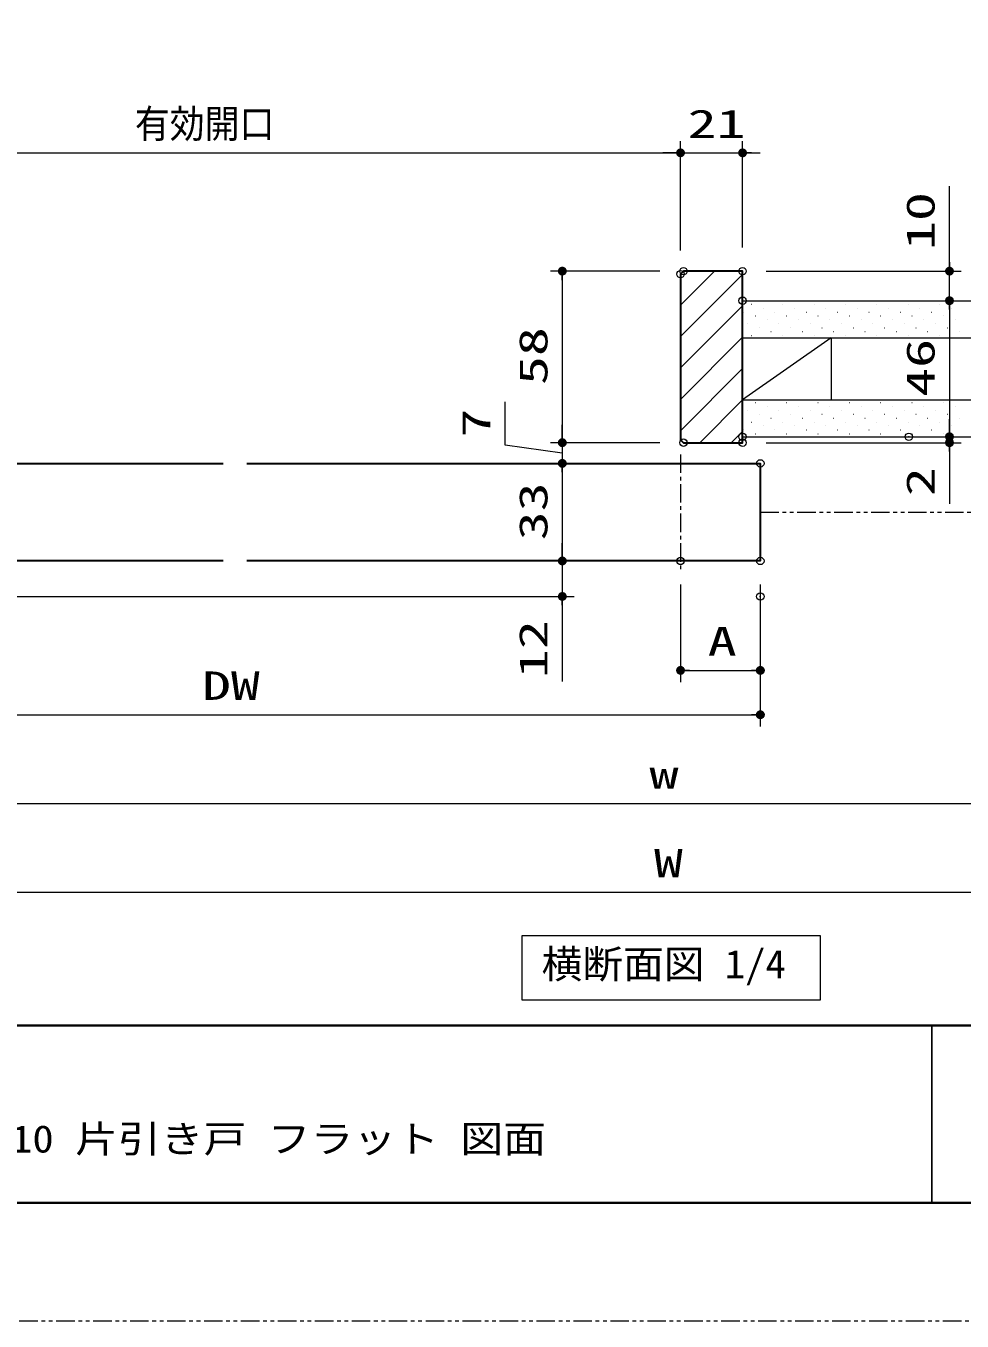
# Model space of a CAD drawing. Units: millimetres, scale not verified. Extents: x -1306 to 1306, y -607 to 607.
# Drawn here: x -579.5 to -262.7, y -594 to -156.1 of the extents above; entities that cross this region are included whole.
import ezdxf
from ezdxf.enums import TextEntityAlignment as Align

# ---------------------------------------------------------------- set-up
doc = ezdxf.new("R2010")
doc.units = ezdxf.units.MM
doc.header["$LTSCALE"] = 5
doc.header["$PDMODE"] = 32
doc.header["$PDSIZE"] = 2.5
doc.linetypes.add('USER1', pattern=[2.5, 1.25, -0.25, 0.25, -0.25, 0.25, -0.25])
doc.linetypes.add('USER3', pattern=[2, 1.25, -0.25, 0.25, -0.25])
for name, color, linetype, lineweight in [('0-1_線(黄)', 2, 'Continuous', 15), ('0-3_陰線', 4, 'USER1', 9), ('0-8_二点鎖線', 4, 'USER1', 9), ('0-C_中心線', 3, 'USER3', 9), ('0-D_線(白)', 7, 'Continuous', 30), ('1-1_寸法線', 3, 'Continuous', 13), ('1-2_ハッチング', 6, 'Continuous', 9), ('1-4_DEFPOINTS', 7, 'Continuous', 5), ('1-5_0', 3, 'Continuous', 25), ('1-7_図面枠', 7, 'Continuous', 35)]:
    doc.layers.add(name, color=color, linetype=linetype, lineweight=lineweight)
doc.styles.add('ＭＳ ゴシック', font='')
doc.styles.get('ＭＳ ゴシック').set_extended_font_data('MS Gothic')

# ---------------------------------------------------------------- blocks, each defined once
blk = doc.blocks.new('_DOT')
at = {"layer": '1-5_0'}
blk.add_line((-2.5, 0), (-5, 0), dxfattribs=at)
for points in [[(0, 0), (-2.5, 0), (-2.48, 0.313)], [(0, 0), (-2.48, -0.313), (-2.5, 0)], [(0, 0), (-2.48, 0.313), (-2.421, 0.622)], [(0, 0), (-2.421, -0.622), (-2.48, -0.313)], [(0, 0), (-2.421, 0.622), (-2.324, 0.92)], [(0, 0), (-2.324, -0.92), (-2.421, -0.622)], [(0, 0), (-2.324, 0.92), (-2.191, 1.204)], [(0, 0), (-2.191, -1.204), (-2.324, -0.92)], [(0, 0), (-2.191, 1.204), (-2.023, 1.469)], [(0, 0), (-2.023, -1.469), (-2.191, -1.204)], [(0, 0), (-2.023, 1.469), (-1.822, 1.711)], [(0, 0), (-1.822, -1.711), (-2.023, -1.469)], [(0, 0), (-1.822, 1.711), (-1.594, 1.926)], [(0, 0), (-1.594, -1.926), (-1.822, -1.711)], [(0, 0), (-1.594, 1.926), (-1.34, 2.111)], [(0, 0), (-1.34, -2.111), (-1.594, -1.926)], [(0, 0), (-1.34, 2.111), (-1.064, 2.262)], [(0, 0), (-1.064, -2.262), (-1.34, -2.111)], [(0, 0), (-1.064, 2.262), (-0.773, 2.378)], [(0, 0), (-0.773, -2.378), (-1.064, -2.262)], [(0, 0), (-0.773, 2.378), (-0.468, 2.456)], [(0, 0), (-0.468, -2.456), (-0.773, -2.378)], [(0, 0), (-0.468, 2.456), (-0.157, 2.495)], [(0, 0), (-0.157, -2.495), (-0.468, -2.456)], [(0, 0), (-0.157, 2.495), (0.157, 2.495)], [(0, 0), (0.157, -2.495), (-0.157, -2.495)], [(0, 0), (0.157, 2.495), (0.468, 2.456)], [(0, 0), (0.468, 2.456), (0.773, 2.378)], [(0, 0), (0.773, 2.378), (1.064, 2.262)], [(0, 0), (1.064, 2.262), (1.34, 2.111)], [(0, 0), (1.34, 2.111), (1.594, 1.926)], [(0, 0), (1.594, 1.926), (1.822, 1.711)], [(0, 0), (1.822, 1.711), (2.023, 1.469)], [(0, 0), (2.023, 1.469), (2.191, 1.204)], [(0, 0), (2.191, 1.204), (2.324, 0.92)], [(0, 0), (2.324, 0.92), (2.421, 0.622)], [(0, 0), (2.421, 0.622), (2.48, 0.313)], [(0, 0), (2.48, 0.313), (2.5, 0)], [(0, 0), (0.468, -2.456), (0.157, -2.495)], [(0, 0), (0.773, -2.378), (0.468, -2.456)], [(0, 0), (1.064, -2.262), (0.773, -2.378)], [(0, 0), (1.34, -2.111), (1.064, -2.262)], [(0, 0), (1.594, -1.926), (1.34, -2.111)], [(0, 0), (1.822, -1.711), (1.594, -1.926)], [(0, 0), (2.023, -1.469), (1.822, -1.711)], [(0, 0), (2.191, -1.204), (2.023, -1.469)], [(0, 0), (2.324, -0.92), (2.191, -1.204)], [(0, 0), (2.421, -0.622), (2.324, -0.92)], [(0, 0), (2.48, -0.313), (2.421, -0.622)], [(0, 0), (2.5, 0), (2.48, -0.313)]]:
    blk.add_solid(points, dxfattribs=at)

msp = doc.modelspace()

# ---------------------------------------------------------------- linework, layer by layer
at = {"layer": '0-1_線(黄)'}
for p, q in [((-336.991, -248.975), (-182.018, -248.975)), ((-306.991, -261.475), (-336.991, -282.475)), ((-336.991, -261.475), (-182.018, -261.475)), ((-306.991, -261.475), (-306.991, -282.475)), ((-336.991, -282.475), (-182.018, -282.475)), ((-336.991, -294.975), (-182.018, -294.975))]:
    msp.add_line(p, q, dxfattribs=at)
msp.add_lwpolyline([(-411.525, -463.6), (-310.779, -463.6), (-310.779, -485.435), (-411.525, -485.435)], close=True, dxfattribs=at)
at = {"layer": '0-3_陰線'}
msp.add_line((387.036, -594), (-1292.964, -594), dxfattribs=at)
at = {"layer": '0-8_二点鎖線'}
msp.add_line((-330.991, -320.475), (-182.018, -320.475), dxfattribs=at)
at = {"layer": '0-C_中心線'}
msp.add_line((-357.991, -300.975), (-357.991, -340.975), dxfattribs=at)
at = {"layer": '0-D_線(白)'}
for p, q in [((-356.991, -238.975), (-357.991, -239.975)), ((-357.991, -239.975), (-357.991, -295.975)), ((-357.991, -295.975), (-356.991, -296.975)), ((-356.991, -296.975), (-336.991, -296.975)), ((-336.991, -294.975), (-336.941, -294.975)), ((-686.468, -303.975), (-512.73, -303.975)), ((-504.73, -303.975), (-330.991, -303.975)), ((-512.73, -336.975), (-686.468, -336.975))]:
    msp.add_line(p, q, dxfattribs=at)
for points in [[(-336.991, -296.975), (-336.991, -238.975), (-356.991, -238.975)], [(-330.991, -303.975), (-330.991, -336.975), (-504.73, -336.975)]]:
    msp.add_lwpolyline(points, dxfattribs=at)
at = {"layer": '1-1_寸法線'}
for p, q in [((-357.991, -231.975), (-357.991, -194.975)), ((-357.991, -231.975), (-357.991, -194.975)), ((-336.991, -230.975), (-336.991, -194.975)), ((-679.468, -198.975), (-360.991, -198.975)), ((-360.991, -198.975), (-363.991, -198.975)), ((-357.991, -198.975), (-336.991, -198.975)), ((-333.991, -198.975), (-330.991, -198.975)), ((-266.991, -235.975), (-266.991, -210.213)), ((-364.991, -238.975), (-401.991, -238.975)), ((-328.991, -238.975), (-262.991, -238.975)), ((-266.991, -248.975), (-266.991, -238.975)), ((-397.991, -241.975), (-397.991, -293.975)), ((-328.991, -248.975), (-262.991, -248.975)), ((-274.991, -248.975), (-270.991, -248.975)), ((-266.991, -251.975), (-266.991, -254.975)), ((-266.991, -251.975), (-266.991, -291.975)), ((-266.991, -291.975), (-266.991, -288.975)), ((-397.991, -293.975), (-397.991, -290.975)), ((-364.991, -296.975), (-401.991, -296.975)), ((-364.991, -296.975), (-401.991, -296.975)), ((-397.991, -296.975), (-397.991, -303.975)), ((-397.991, -296.975), (-397.991, -303.975)), ((-328.991, -294.975), (-262.991, -294.975)), ((-328.991, -296.975), (-262.991, -296.975)), ((-272.754, -294.975), (-262.991, -294.975)), ((-266.991, -294.975), (-266.991, -296.975)), ((-266.991, -299.975), (-266.991, -317.642)), ((-338.991, -303.975), (-401.991, -303.975)), ((-338.991, -303.975), (-401.991, -303.975)), ((-397.991, -306.975), (-397.991, -309.975)), ((-397.991, -306.975), (-397.991, -333.975)), ((-397.991, -333.975), (-397.991, -330.975)), ((-405.991, -336.975), (-401.991, -336.975)), ((-338.991, -336.975), (-401.991, -336.975)), ((-397.991, -336.975), (-397.991, -348.975)), ((-357.991, -344.975), (-357.991, -377.975)), ((-330.991, -344.975), (-330.991, -377.975)), ((-678.468, -348.975), (-393.991, -348.975)), ((-397.991, -351.975), (-397.991, -377.737)), ((-330.991, -356.975), (-330.991, -392.975)), ((-354.991, -373.975), (-333.991, -373.975)), ((-683.468, -388.975), (-333.991, -388.975)), ((-683.468, -418.975), (-43.046, -418.975)), ((-700.468, -448.975), (-22.046, -448.975))]:
    msp.add_line(p, q, dxfattribs=at)
msp.add_lwpolyline([(-397.991, -300.475), (-417.317, -297.796), (-417.317, -283.129)], dxfattribs=at)
at = {"layer": '1-2_ハッチング'}
for p, q in [((-357.991, -250.509), (-346.458, -238.975)), ((-357.991, -261.115), (-336.991, -240.115)), ((-357.991, -271.722), (-336.991, -250.722)), ((-336.686, -252.795), (-336.636, -252.795)), ((-334.034, -250.144), (-333.984, -250.144)), ((-330.057, -251.47), (-330.007, -251.47)), ((-326.079, -252.795), (-326.029, -252.795)), ((-323.428, -250.144), (-323.378, -250.144)), ((-319.45, -251.47), (-319.4, -251.47)), ((-315.473, -252.795), (-315.423, -252.795)), ((-312.821, -250.144), (-312.771, -250.144)), ((-308.844, -251.47), (-308.794, -251.47)), ((-304.866, -252.795), (-304.816, -252.795)), ((-302.215, -250.144), (-302.165, -250.144)), ((-298.237, -251.47), (-298.187, -251.47)), ((-294.26, -252.795), (-294.21, -252.795)), ((-291.608, -250.144), (-291.558, -250.144)), ((-287.63, -251.47), (-287.58, -251.47)), ((-283.653, -252.795), (-283.603, -252.795)), ((-281.001, -250.144), (-280.951, -250.144)), ((-277.024, -251.47), (-276.974, -251.47)), ((-273.046, -252.795), (-272.996, -252.795)), ((-270.395, -250.144), (-270.345, -250.144)), ((-266.417, -251.47), (-266.367, -251.47)), ((-335.36, -256.773), (-335.31, -256.773)), ((-332.709, -254.121), (-332.659, -254.121)), ((-331.383, -258.099), (-331.333, -258.099)), ((-328.731, -255.447), (-328.681, -255.447)), ((-324.754, -256.773), (-324.704, -256.773)), ((-322.102, -254.121), (-322.052, -254.121)), ((-320.776, -258.099), (-320.726, -258.099)), ((-318.124, -255.447), (-318.074, -255.447)), ((-314.147, -256.773), (-314.097, -256.773)), ((-311.495, -254.121), (-311.445, -254.121)), ((-310.17, -258.099), (-310.12, -258.099)), ((-307.518, -255.447), (-307.468, -255.447)), ((-303.54, -256.773), (-303.49, -256.773)), ((-300.889, -254.121), (-300.839, -254.121)), ((-299.563, -258.099), (-299.513, -258.099)), ((-296.911, -255.447), (-296.861, -255.447)), ((-292.934, -256.773), (-292.884, -256.773)), ((-290.282, -254.121), (-290.232, -254.121)), ((-288.956, -258.099), (-288.906, -258.099)), ((-286.305, -255.447), (-286.255, -255.447)), ((-282.327, -256.773), (-282.277, -256.773)), ((-279.676, -254.121), (-279.626, -254.121)), ((-278.35, -258.099), (-278.3, -258.099)), ((-275.698, -255.447), (-275.648, -255.447)), ((-271.721, -256.773), (-271.671, -256.773)), ((-269.069, -254.121), (-269.019, -254.121)), ((-267.743, -258.099), (-267.693, -258.099)), ((-265.091, -255.447), (-265.041, -255.447)), ((-357.991, -282.328), (-336.991, -261.328)), ((-334.034, -260.75), (-333.984, -260.75)), ((-327.405, -259.425), (-327.355, -259.425)), ((-323.428, -260.75), (-323.378, -260.75)), ((-316.799, -259.425), (-316.749, -259.425)), ((-312.821, -260.75), (-312.771, -260.75)), ((-306.192, -259.425), (-306.142, -259.425)), ((-302.215, -260.75), (-302.165, -260.75)), ((-295.585, -259.425), (-295.535, -259.425)), ((-291.608, -260.75), (-291.558, -260.75)), ((-284.979, -259.425), (-284.929, -259.425)), ((-281.001, -260.75), (-280.951, -260.75)), ((-274.372, -259.425), (-274.322, -259.425)), ((-270.395, -260.75), (-270.345, -260.75)), ((-263.766, -259.425), (-263.716, -259.425)), ((-357.991, -292.935), (-336.991, -271.935)), ((-351.425, -296.975), (-336.991, -282.542)), ((-332.709, -283.367), (-332.659, -283.367)), ((-322.102, -283.367), (-322.052, -283.367)), ((-311.495, -283.367), (-311.445, -283.367)), ((-300.889, -283.367), (-300.839, -283.367)), ((-290.282, -283.367), (-290.232, -283.367)), ((-279.676, -283.367), (-279.626, -283.367)), ((-269.069, -283.367), (-269.019, -283.367)), ((-335.36, -286.019), (-335.31, -286.019)), ((-331.383, -287.345), (-331.333, -287.345)), ((-328.731, -284.693), (-328.681, -284.693)), ((-327.405, -288.671), (-327.355, -288.671)), ((-324.754, -286.019), (-324.704, -286.019)), ((-320.776, -287.345), (-320.726, -287.345)), ((-318.124, -284.693), (-318.074, -284.693)), ((-316.799, -288.671), (-316.749, -288.671)), ((-314.147, -286.019), (-314.097, -286.019)), ((-310.17, -287.345), (-310.12, -287.345)), ((-307.518, -284.693), (-307.468, -284.693)), ((-306.192, -288.671), (-306.142, -288.671)), ((-303.54, -286.019), (-303.49, -286.019)), ((-299.563, -287.345), (-299.513, -287.345)), ((-296.911, -284.693), (-296.861, -284.693)), ((-295.585, -288.671), (-295.535, -288.671)), ((-292.934, -286.019), (-292.884, -286.019)), ((-288.956, -287.345), (-288.906, -287.345)), ((-286.305, -284.693), (-286.255, -284.693)), ((-284.979, -288.671), (-284.929, -288.671)), ((-282.327, -286.019), (-282.277, -286.019)), ((-278.35, -287.345), (-278.3, -287.345)), ((-275.698, -284.693), (-275.648, -284.693)), ((-274.372, -288.671), (-274.322, -288.671)), ((-271.721, -286.019), (-271.671, -286.019)), ((-267.743, -287.345), (-267.693, -287.345)), ((-265.091, -284.693), (-265.041, -284.693)), ((-263.766, -288.671), (-263.716, -288.671)), ((-340.818, -296.975), (-336.991, -293.148)), ((-336.686, -292.648), (-336.636, -292.648)), ((-334.034, -289.997), (-333.984, -289.997)), ((-330.057, -291.322), (-330.007, -291.322)), ((-326.079, -292.648), (-326.029, -292.648)), ((-323.428, -289.997), (-323.378, -289.997)), ((-319.45, -291.322), (-319.4, -291.322)), ((-315.473, -292.648), (-315.423, -292.648)), ((-312.821, -289.997), (-312.771, -289.997)), ((-308.844, -291.322), (-308.794, -291.322)), ((-304.866, -292.648), (-304.816, -292.648)), ((-302.215, -289.997), (-302.165, -289.997)), ((-298.237, -291.322), (-298.187, -291.322)), ((-294.26, -292.648), (-294.21, -292.648)), ((-291.608, -289.997), (-291.558, -289.997)), ((-287.63, -291.322), (-287.58, -291.322)), ((-283.653, -292.648), (-283.603, -292.648)), ((-281.001, -289.997), (-280.951, -289.997)), ((-277.024, -291.322), (-276.974, -291.322)), ((-273.046, -292.648), (-272.996, -292.648)), ((-270.395, -289.997), (-270.345, -289.997)), ((-266.417, -291.322), (-266.367, -291.322)), ((-332.709, -293.974), (-332.659, -293.974)), ((-322.102, -293.974), (-322.052, -293.974)), ((-311.495, -293.974), (-311.445, -293.974)), ((-300.889, -293.974), (-300.839, -293.974)), ((-290.282, -293.974), (-290.232, -293.974)), ((-279.676, -293.974), (-279.626, -293.974)), ((-269.069, -293.974), (-269.019, -293.974))]:
    msp.add_line(p, q, dxfattribs=at)
at = {"layer": '1-4_DEFPOINTS'}
for p in [(-357.991, -198.975), (-336.991, -198.975), (-357.991, -239.975), (-356.991, -238.975), (-336.991, -238.975), (-336.991, -238.975), (-336.991, -248.975), (-266.991, -248.975), (-266.991, -248.975), (-397.991, -296.975), (-356.991, -296.975), (-336.991, -294.975), (-336.991, -296.975), (-280.754, -294.975), (-266.991, -294.975), (-266.991, -296.975), (-397.991, -303.975), (-330.991, -303.975), (-397.991, -336.975), (-397.991, -336.975), (-397.991, -336.975), (-357.991, -336.975), (-330.991, -336.975), (-330.991, -336.975), (-330.991, -348.975), (-330.991, -373.975), (-330.991, -388.975)]:
    msp.add_point(p, dxfattribs=at)
at = {"layer": '1-5_0', "color": 7}
msp.add_line((-272.964, -494), (-272.964, -554), dxfattribs=at)
at = {"layer": '1-7_図面枠'}
msp.add_line((-1252.964, -494), (347.036, -494), dxfattribs=at)
msp.add_lwpolyline([(-1252.964, -554), (347.036, -554), (347.036, 554), (-1252.964, 554)], close=True, dxfattribs=at)

# ---------------------------------------------------------------- block references
at = {"layer": '1-1_寸法線', "xscale": 0.6, "yscale": 0.6}
for p in [(-357.991, -198.975), (-357.991, -198.975), (-330.991, -373.975), (-330.991, -388.975)]:
    msp.add_blockref('_DOT', p, dxfattribs=at)
for p, rotation in [((-336.991, -198.975), 180), ((-266.991, -238.975), 270), ((-397.991, -238.975), 90), ((-266.991, -248.975), 90), ((-266.991, -248.975), 90), ((-266.991, -294.975), 270), ((-266.991, -294.975), 270), ((-397.991, -296.975), 270), ((-397.991, -296.975), 270), ((-266.991, -296.975), 90), ((-397.991, -303.975), 90), ((-397.991, -303.975), 90), ((-397.991, -336.975), 270), ((-397.991, -336.975), 270), ((-397.991, -348.975), 90), ((-357.991, -373.975), 180)]:
    msp.add_blockref('_DOT', p, dxfattribs=dict(at, rotation=rotation))

# ---------------------------------------------------------------- texts
at = {"layer": '0-1_線(黄)', "style": 'ＭＳ ゴシック', "width": 1.05}
msp.add_text('横断面図 1/4', height=9.621, dxfattribs=at).set_placement((-404.997, -480.978), align=Align.BOTTOM_LEFT)
at = {"layer": '1-1_寸法線', "style": 'ＭＳ ゴシック'}
for s, width, p in [('有効開口', 0.9, (-542.593, -196.826)), ('21', 1.5, (-355.586, -196.826)), ('A', 1.5, (-348.777, -371.826)), ('DW', 1.5, (-519.92, -386.826)), ('w', 1.5, (-368.495, -416.826)), ('W', 1.5, (-366.971, -446.826))]:
    msp.add_text(s, height=9.604, dxfattribs=dict(at, width=width)).set_placement(p, align=Align.BOTTOM_LEFT)
at = {"layer": '1-1_寸法線', "style": 'ＭＳ ゴシック', "width": 1.5}
for s, p in [('10', (-269.141, -231.832)), ('58', (-400.141, -277.499)), ('46', (-269.141, -281.499)), ('7', (-419.466, -295.224)), ('2', (-269.141, -315.07)), ('33', (-400.141, -329.999)), ('12', (-400.141, -376.594))]:
    msp.add_text(s, height=9.604, rotation=90, dxfattribs=at).set_placement(p, align=Align.BOTTOM_LEFT)
at = {"layer": '1-7_図面枠', "style": 'ＭＳ ゴシック', "width": 1.15}
msp.add_text('ノッポ H2700 W1190・1450・1645・1745  D110 片引き戸 フラット 図面', height=9.236, dxfattribs=at).set_placement((-873.76, -539.776), align=Align.BOTTOM_LEFT)

doc.saveas('drawing.dxf')
